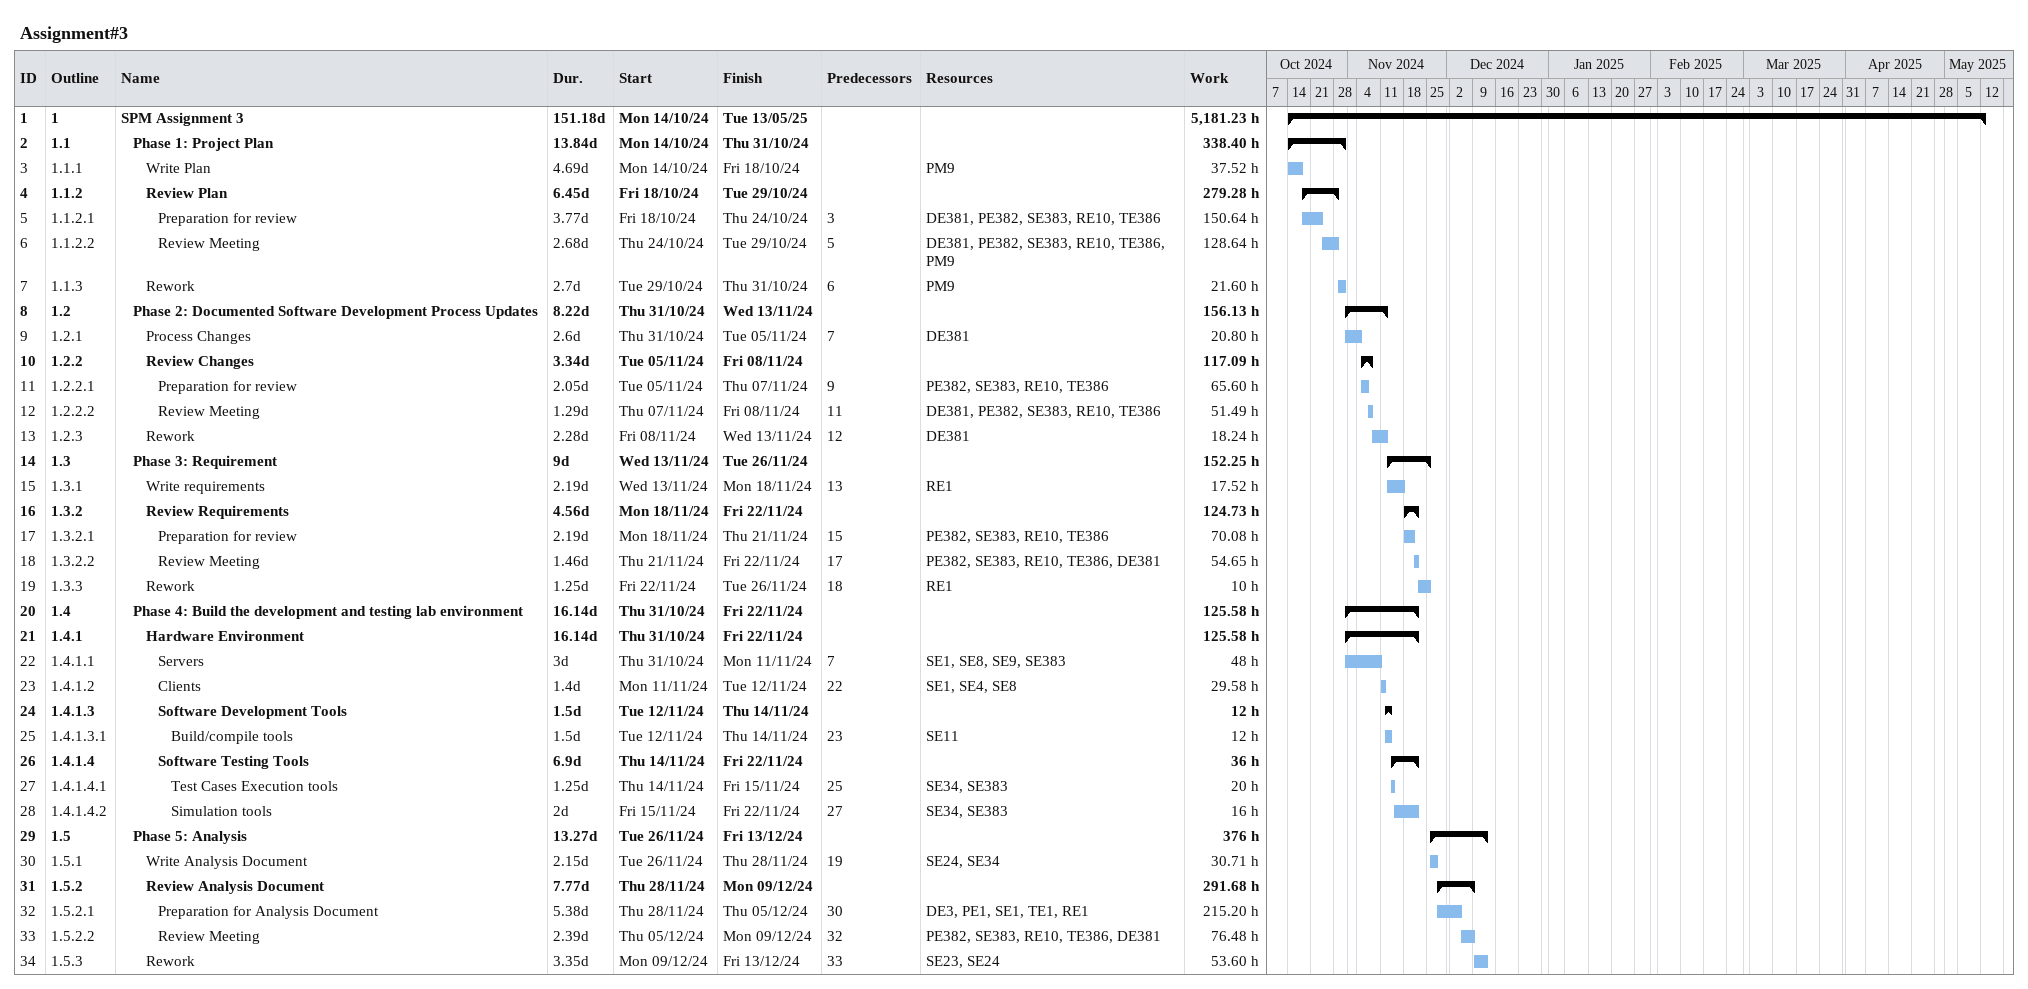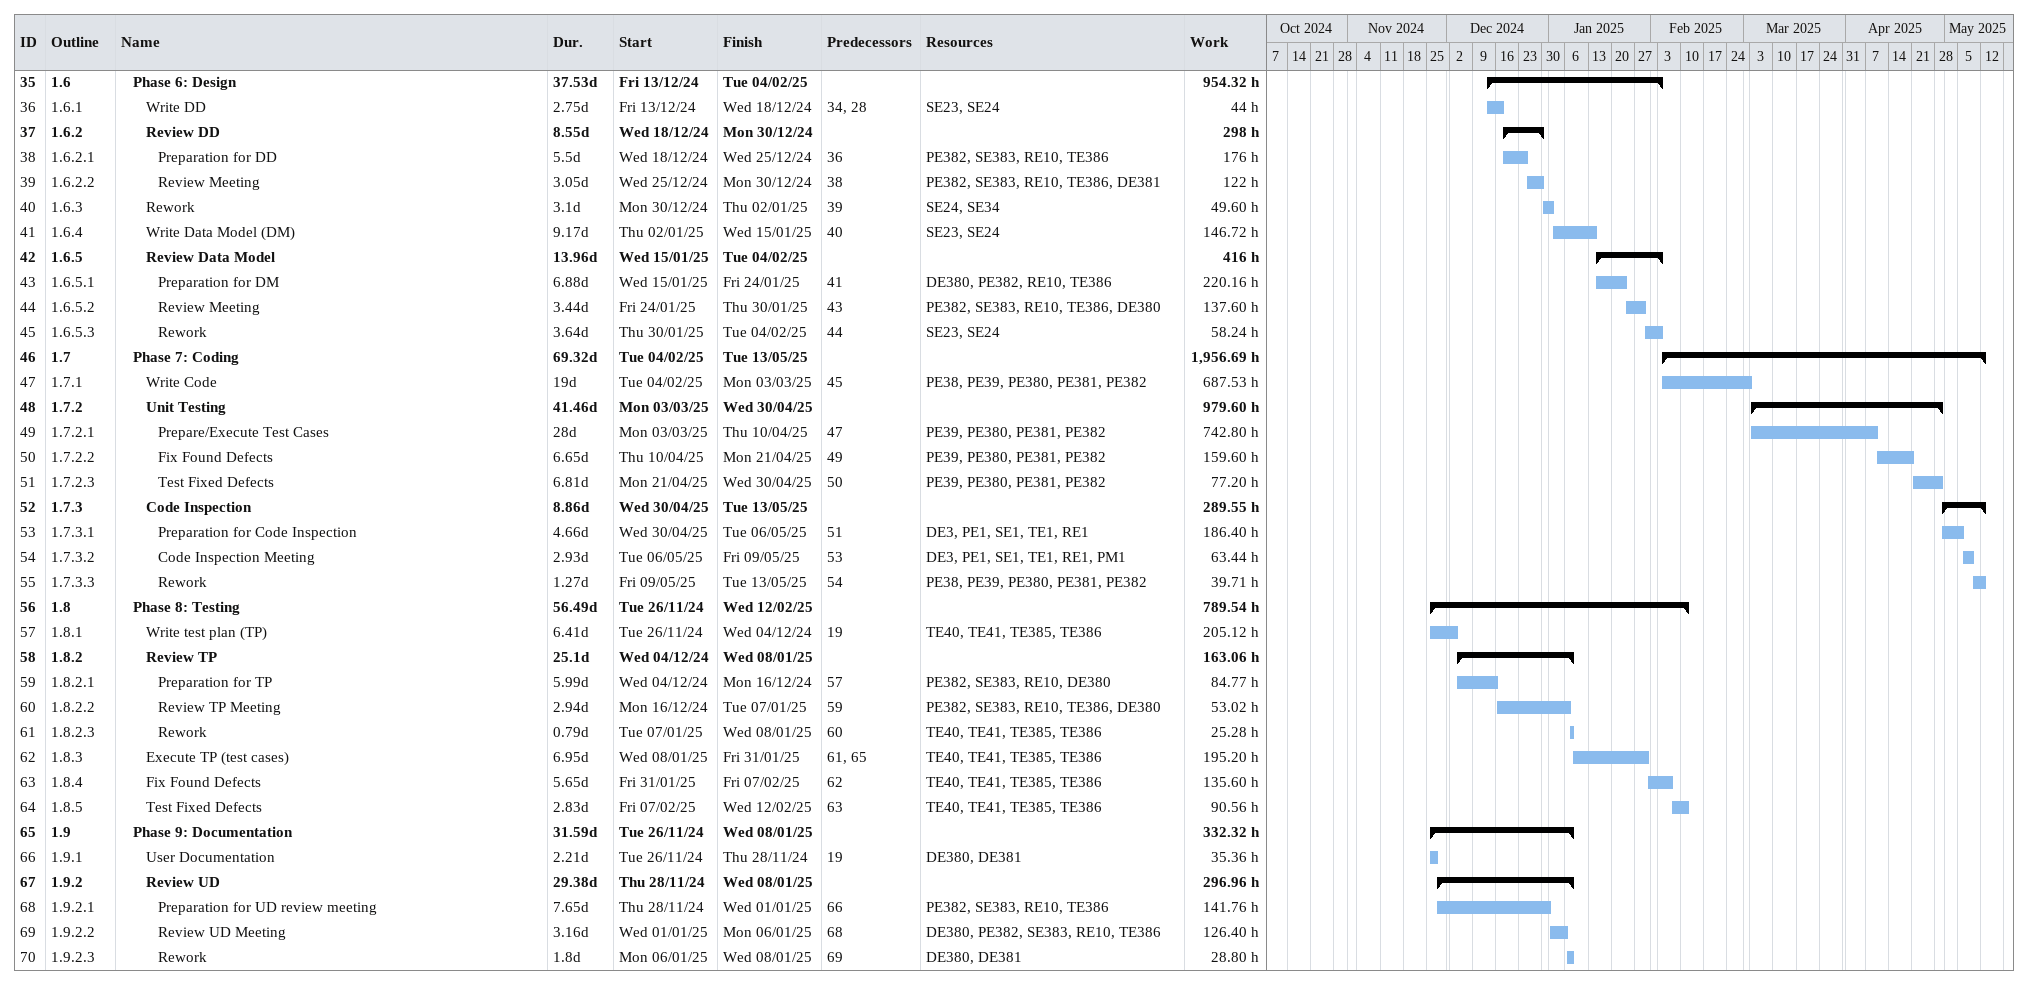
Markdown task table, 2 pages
Assignment#3

| ID | WBS | Task | Duration | Start | Finish | Predecessors | Resources | Work (h) |
|---|---|---|---|---|---|---|---|---|
| 1 | 1 | **SPM Assignment 3** | 151.18d | 2024-10-14 | 2025-05-13 |  |  | 5181.23 |
| 2 | 1.1 | **Phase 1: Project Plan** | 13.84d | 2024-10-14 | 2024-10-31 |  |  | 338.40 |
| 3 | 1.1.1 | Write Plan | 4.69d | 2024-10-14 | 2024-10-18 |  | PM9 | 37.52 |
| 4 | 1.1.2 | **Review Plan** | 6.45d | 2024-10-18 | 2024-10-29 |  |  | 279.28 |
| 5 | 1.1.2.1 | Preparation for review | 3.77d | 2024-10-18 | 2024-10-24 | 3 | DE381, PE382, SE383, RE10, TE386 | 150.64 |
| 6 | 1.1.2.2 | Review Meeting | 2.68d | 2024-10-24 | 2024-10-29 | 5 | DE381, PE382, SE383, RE10, TE386, PM9 | 128.64 |
| 7 | 1.1.3 | Rework | 2.7d | 2024-10-29 | 2024-10-31 | 6 | PM9 | 21.60 |
| 8 | 1.2 | **Phase 2: Documented Software Development Process Updates** | 8.22d | 2024-10-31 | 2024-11-13 |  |  | 156.13 |
| 9 | 1.2.1 | Process Changes | 2.6d | 2024-10-31 | 2024-11-05 | 7 | DE381 | 20.80 |
| 10 | 1.2.2 | **Review Changes** | 3.34d | 2024-11-05 | 2024-11-08 |  |  | 117.09 |
| 11 | 1.2.2.1 | Preparation for review | 2.05d | 2024-11-05 | 2024-11-07 | 9 | PE382, SE383, RE10, TE386 | 65.60 |
| 12 | 1.2.2.2 | Review Meeting | 1.29d | 2024-11-07 | 2024-11-08 | 11 | DE381, PE382, SE383, RE10, TE386 | 51.49 |
| 13 | 1.2.3 | Rework | 2.28d | 2024-11-08 | 2024-11-13 | 12 | DE381 | 18.24 |
| 14 | 1.3 | **Phase 3: Requirement** | 9d | 2024-11-13 | 2024-11-26 |  |  | 152.25 |
| 15 | 1.3.1 | Write requirements | 2.19d | 2024-11-13 | 2024-11-18 | 13 | RE1 | 17.52 |
| 16 | 1.3.2 | **Review Requirements** | 4.56d | 2024-11-18 | 2024-11-22 |  |  | 124.73 |
| 17 | 1.3.2.1 | Preparation for review | 2.19d | 2024-11-18 | 2024-11-21 | 15 | PE382, SE383, RE10, TE386 | 70.08 |
| 18 | 1.3.2.2 | Review Meeting | 1.46d | 2024-11-21 | 2024-11-22 | 17 | PE382, SE383, RE10, TE386, DE381 | 54.65 |
| 19 | 1.3.3 | Rework | 1.25d | 2024-11-22 | 2024-11-26 | 18 | RE1 | 10 |
| 20 | 1.4 | **Phase 4: Build the development and testing lab environment** | 16.14d | 2024-10-31 | 2024-11-22 |  |  | 125.58 |
| 21 | 1.4.1 | **Hardware Environment** | 16.14d | 2024-10-31 | 2024-11-22 |  |  | 125.58 |
| 22 | 1.4.1.1 | Servers | 3d | 2024-10-31 | 2024-11-11 | 7 | SE1, SE8, SE9, SE383 | 48 |
| 23 | 1.4.1.2 | Clients | 1.4d | 2024-11-11 | 2024-11-12 | 22 | SE1, SE4, SE8 | 29.58 |
| 24 | 1.4.1.3 | **Software Development Tools** | 1.5d | 2024-11-12 | 2024-11-14 |  |  | 12 |
| 25 | 1.4.1.3.1 | Build/compile tools | 1.5d | 2024-11-12 | 2024-11-14 | 23 | SE11 | 12 |
| 26 | 1.4.1.4 | **Software Testing Tools** | 6.9d | 2024-11-14 | 2024-11-22 |  |  | 36 |
| 27 | 1.4.1.4.1 | Test Cases Execution tools | 1.25d | 2024-11-14 | 2024-11-15 | 25 | SE34, SE383 | 20 |
| 28 | 1.4.1.4.2 | Simulation tools | 2d | 2024-11-15 | 2024-11-22 | 27 | SE34, SE383 | 16 |
| 29 | 1.5 | **Phase 5: Analysis** | 13.27d | 2024-11-26 | 2024-12-13 |  |  | 376 |
| 30 | 1.5.1 | Write Analysis Document | 2.15d | 2024-11-26 | 2024-11-28 | 19 | SE24, SE34 | 30.71 |
| 31 | 1.5.2 | **Review Analysis Document** | 7.77d | 2024-11-28 | 2024-12-09 |  |  | 291.68 |
| 32 | 1.5.2.1 | Preparation for Analysis Document | 5.38d | 2024-11-28 | 2024-12-05 | 30 | DE3, PE1, SE1, TE1, RE1 | 215.20 |
| 33 | 1.5.2.2 | Review Meeting | 2.39d | 2024-12-05 | 2024-12-09 | 32 | PE382, SE383, RE10, TE386, DE381 | 76.48 |
| 34 | 1.5.3 | Rework | 3.35d | 2024-12-09 | 2024-12-13 | 33 | SE23, SE24 | 53.60 |
| 35 | 1.6 | **Phase 6: Design** | 37.53d | 2024-12-13 | 2025-02-04 |  |  | 954.32 |
| 36 | 1.6.1 | Write DD | 2.75d | 2024-12-13 | 2024-12-18 | 34, 28 | SE23, SE24 | 44 |
| 37 | 1.6.2 | **Review DD** | 8.55d | 2024-12-18 | 2024-12-30 |  |  | 298 |
| 38 | 1.6.2.1 | Preparation for DD | 5.5d | 2024-12-18 | 2024-12-25 | 36 | PE382, SE383, RE10, TE386 | 176 |
| 39 | 1.6.2.2 | Review Meeting | 3.05d | 2024-12-25 | 2024-12-30 | 38 | PE382, SE383, RE10, TE386, DE381 | 122 |
| 40 | 1.6.3 | Rework | 3.1d | 2024-12-30 | 2025-01-02 | 39 | SE24, SE34 | 49.60 |
| 41 | 1.6.4 | Write Data Model (DM) | 9.17d | 2025-01-02 | 2025-01-15 | 40 | SE23, SE24 | 146.72 |
| 42 | 1.6.5 | **Review Data Model** | 13.96d | 2025-01-15 | 2025-02-04 |  |  | 416 |
| 43 | 1.6.5.1 | Preparation for DM | 6.88d | 2025-01-15 | 2025-01-24 | 41 | DE380, PE382, RE10, TE386 | 220.16 |
| 44 | 1.6.5.2 | Review Meeting | 3.44d | 2025-01-24 | 2025-01-30 | 43 | PE382, SE383, RE10, TE386, DE380 | 137.60 |
| 45 | 1.6.5.3 | Rework | 3.64d | 2025-01-30 | 2025-02-04 | 44 | SE23, SE24 | 58.24 |
| 46 | 1.7 | **Phase 7: Coding** | 69.32d | 2025-02-04 | 2025-05-13 |  |  | 1956.69 |
| 47 | 1.7.1 | Write Code | 19d | 2025-02-04 | 2025-03-03 | 45 | PE38, PE39, PE380, PE381, PE382 | 687.53 |
| 48 | 1.7.2 | **Unit Testing** | 41.46d | 2025-03-03 | 2025-04-30 |  |  | 979.60 |
| 49 | 1.7.2.1 | Prepare/Execute Test Cases | 28d | 2025-03-03 | 2025-04-10 | 47 | PE39, PE380, PE381, PE382 | 742.80 |
| 50 | 1.7.2.2 | Fix Found Defects | 6.65d | 2025-04-10 | 2025-04-21 | 49 | PE39, PE380, PE381, PE382 | 159.60 |
| 51 | 1.7.2.3 | Test Fixed Defects | 6.81d | 2025-04-21 | 2025-04-30 | 50 | PE39, PE380, PE381, PE382 | 77.20 |
| 52 | 1.7.3 | **Code Inspection** | 8.86d | 2025-04-30 | 2025-05-13 |  |  | 289.55 |
| 53 | 1.7.3.1 | Preparation for Code Inspection | 4.66d | 2025-04-30 | 2025-05-06 | 51 | DE3, PE1, SE1, TE1, RE1 | 186.40 |
| 54 | 1.7.3.2 | Code Inspection Meeting | 2.93d | 2025-05-06 | 2025-05-09 | 53 | DE3, PE1, SE1, TE1, RE1, PM1 | 63.44 |
| 55 | 1.7.3.3 | Rework | 1.27d | 2025-05-09 | 2025-05-13 | 54 | PE38, PE39, PE380, PE381, PE382 | 39.71 |
| 56 | 1.8 | **Phase 8: Testing** | 56.49d | 2024-11-26 | 2025-02-12 |  |  | 789.54 |
| 57 | 1.8.1 | Write test plan (TP) | 6.41d | 2024-11-26 | 2024-12-04 | 19 | TE40, TE41, TE385, TE386 | 205.12 |
| 58 | 1.8.2 | **Review TP** | 25.1d | 2024-12-04 | 2025-01-08 |  |  | 163.06 |
| 59 | 1.8.2.1 | Preparation for TP | 5.99d | 2024-12-04 | 2024-12-16 | 57 | PE382, SE383, RE10, DE380 | 84.77 |
| 60 | 1.8.2.2 | Review TP Meeting | 2.94d | 2024-12-16 | 2025-01-07 | 59 | PE382, SE383, RE10, TE386, DE380 | 53.02 |
| 61 | 1.8.2.3 | Rework | 0.79d | 2025-01-07 | 2025-01-08 | 60 | TE40, TE41, TE385, TE386 | 25.28 |
| 62 | 1.8.3 | Execute TP (test cases) | 6.95d | 2025-01-08 | 2025-01-31 | 61, 65 | TE40, TE41, TE385, TE386 | 195.20 |
| 63 | 1.8.4 | Fix Found Defects | 5.65d | 2025-01-31 | 2025-02-07 | 62 | TE40, TE41, TE385, TE386 | 135.60 |
| 64 | 1.8.5 | Test Fixed Defects | 2.83d | 2025-02-07 | 2025-02-12 | 63 | TE40, TE41, TE385, TE386 | 90.56 |
| 65 | 1.9 | **Phase 9: Documentation** | 31.59d | 2024-11-26 | 2025-01-08 |  |  | 332.32 |
| 66 | 1.9.1 | User Documentation | 2.21d | 2024-11-26 | 2024-11-28 | 19 | DE380, DE381 | 35.36 |
| 67 | 1.9.2 | **Review UD** | 29.38d | 2024-11-28 | 2025-01-08 |  |  | 296.96 |
| 68 | 1.9.2.1 | Preparation for UD review meeting | 7.65d | 2024-11-28 | 2025-01-01 | 66 | PE382, SE383, RE10, TE386 | 141.76 |
| 69 | 1.9.2.2 | Review UD Meeting | 3.16d | 2025-01-01 | 2025-01-06 | 68 | DE380, PE382, SE383, RE10, TE386 | 126.40 |
| 70 | 1.9.2.3 | Rework | 1.8d | 2025-01-06 | 2025-01-08 | 69 | DE380, DE381 | 28.80 |
